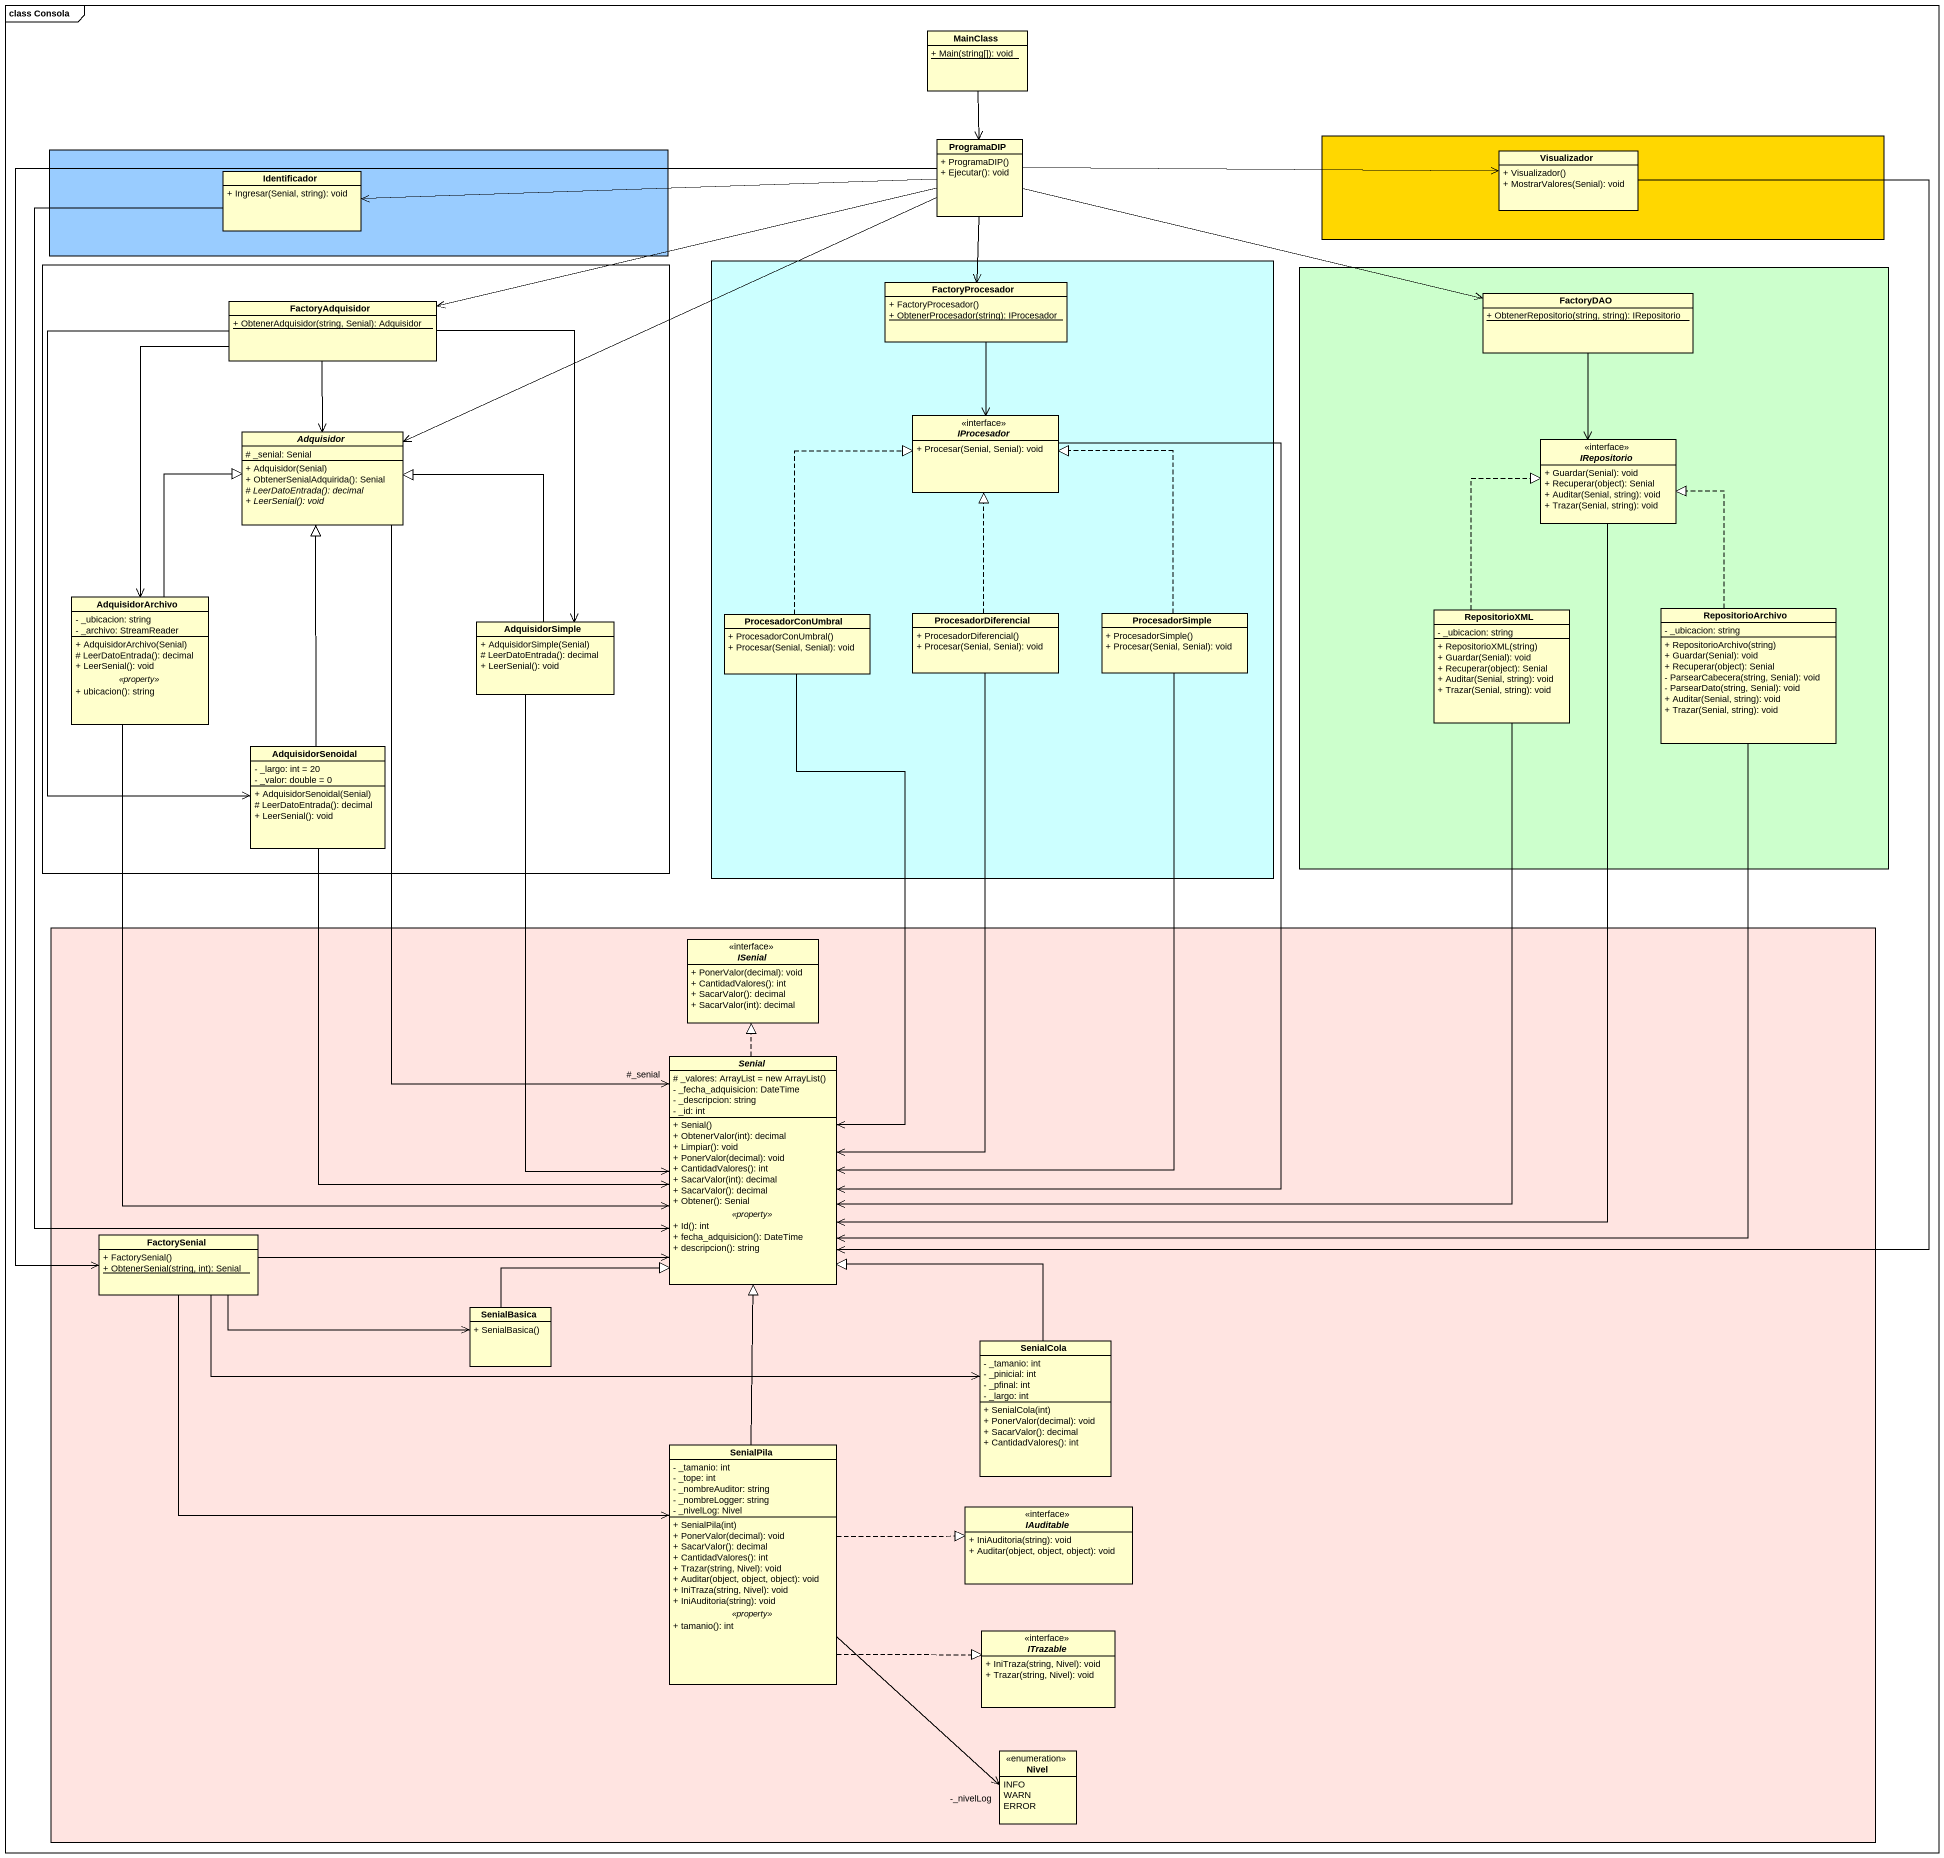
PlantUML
@startuml
mainframe class Consola
hide circle
hide empty members
skinparam classAttributeIconSize 0
class MainClass {
  {static} + Main(string[]): void
}
rectangle " " as rectangle1 #FFD700 {
  class Visualizador {
    + Visualizador()
    + MostrarValores(Senial): void
  }
}
rectangle " " as rectangle2 #99CCFF {
  class Identificador {
    + Ingresar(Senial, string): void
  }
}
class ProgramaDIP {
  + ProgramaDIP()
  + Ejecutar(): void
}
rectangle " " as rectangle3 {
  class FactoryAdquisidor {
    {static} + ObtenerAdquisidor(string, Senial): Adquisidor
  }
  abstract class Adquisidor {
    # _senial: Senial
    + Adquisidor(Senial)
    + ObtenerSenialAdquirida(): Senial
    {abstract} # LeerDatoEntrada(): decimal
    {abstract} + LeerSenial(): void
  }
  class AdquisidorArchivo {
    - _ubicacion: string
    - _archivo: StreamReader
    --
    + AdquisidorArchivo(Senial)
    # LeerDatoEntrada(): decimal
    + LeerSenial(): void
    .. <<property>> ..
    + ubicacion(): string
  }
  class AdquisidorSimple {
    + AdquisidorSimple(Senial)
    # LeerDatoEntrada(): decimal
    + LeerSenial(): void
  }
  class AdquisidorSenoidal {
    - _largo: int = 20
    - _valor: double = 0
    + AdquisidorSenoidal(Senial)
    # LeerDatoEntrada(): decimal
    + LeerSenial(): void
  }
}
rectangle " " as rectangle4 #CCFFFF {
  class FactoryProcesador {
    + FactoryProcesador()
    {static} + ObtenerProcesador(string): IProcesador
  }
  interface IProcesador {
    + Procesar(Senial, Senial): void
  }
  class ProcesadorConUmbral {
    + ProcesadorConUmbral()
    + Procesar(Senial, Senial): void
  }
  class ProcesadorDiferencial {
    + ProcesadorDiferencial()
    + Procesar(Senial, Senial): void
  }
  class ProcesadorSimple {
    + ProcesadorSimple()
    + Procesar(Senial, Senial): void
  }
}
rectangle " " as rectangle5 #CCFFCC {
  class FactoryDAO {
    {static} + ObtenerRepositorio(string, string): IRepositorio
  }
  interface IRepositorio {
    + Guardar(Senial): void
    + Recuperar(object): Senial
    + Auditar(Senial, string): void
    + Trazar(Senial, string): void
  }
  class RepositorioXML {
    - _ubicacion: string
    + RepositorioXML(string)
    + Guardar(Senial): void
    + Recuperar(object): Senial
    + Auditar(Senial, string): void
    + Trazar(Senial, string): void
  }
  class RepositorioArchivo {
    - _ubicacion: string
    + RepositorioArchivo(string)
    + Guardar(Senial): void
    + Recuperar(object): Senial
    - ParsearCabecera(string, Senial): void
    - ParsearDato(string, Senial): void
    + Auditar(Senial, string): void
    + Trazar(Senial, string): void
  }
}
rectangle " " as rectangle6 #FFE4E1 {
  interface ISenial {
    + PonerValor(decimal): void
    + CantidadValores(): int
    + SacarValor(): decimal
    + SacarValor(int): decimal
  }
  abstract class Senial {
    {field} # _valores: ArrayList = new ArrayList()
    - _fecha_adquisicion: DateTime
    - _descripcion: string
    - _id: int
    --
    + Senial()
    + ObtenerValor(int): decimal
    + Limpiar(): void
    + PonerValor(decimal): void
    + CantidadValores(): int
    + SacarValor(int): decimal
    + SacarValor(): decimal
    + Obtener(): Senial
    .. <<property>> ..
    + Id(): int
    + fecha_adquisicion(): DateTime
    + descripcion(): string
  }
  class FactorySenial {
    + FactorySenial()
    {static} + ObtenerSenial(string, int): Senial
  }
  class SenialBasica {
    + SenialBasica()
  }
  class SenialCola {
    - _tamanio: int
    - _pinicial: int
    - _pfinal: int
    - _largo: int
    + SenialCola(int)
    + PonerValor(decimal): void
    + SacarValor(): decimal
    + CantidadValores(): int
  }
  class SenialPila {
    - _tamanio: int
    - _tope: int
    - _nombreAuditor: string
    - _nombreLogger: string
    - _nivelLog: Nivel
    --
    + SenialPila(int)
    + PonerValor(decimal): void
    + SacarValor(): decimal
    + CantidadValores(): int
    + Trazar(string, Nivel): void
    + Auditar(object, object, object): void
    + IniTraza(string, Nivel): void
    + IniAuditoria(string): void
    .. <<property>> ..
    + tamanio(): int
  }
  interface IAuditable {
    + IniAuditoria(string): void
    + Auditar(object, object, object): void
  }
  interface ITrazable {
    + IniTraza(string, Nivel): void
    + Trazar(string, Nivel): void
  }
  enum Nivel {
    INFO
    WARN
    ERROR
  }
}
MainClass --> ProgramaDIP
Identificador --> Senial
ProgramaDIP -left-> Identificador
ProgramaDIP -right-> Visualizador
ProgramaDIP --> FactoryProcesador
ProgramaDIP -left-> FactoryAdquisidor
ProgramaDIP -right-> FactoryDAO
ProgramaDIP -left-> Adquisidor
ProgramaDIP --> FactorySenial
Visualizador --> Senial
FactoryProcesador --> IProcesador
FactoryAdquisidor --> Adquisidor
FactoryAdquisidor --> AdquisidorArchivo
FactoryAdquisidor --> AdquisidorSimple
FactoryAdquisidor --> AdquisidorSenoidal
FactoryDAO --> IRepositorio
Adquisidor --> "#_senial" Senial
IProcesador --> Senial
IRepositorio --> Senial
AdquisidorArchivo -up-|> Adquisidor
AdquisidorArchivo --> Senial
AdquisidorSimple -up-|> Adquisidor
AdquisidorSimple --> Senial
ProcesadorConUmbral .up.|> IProcesador
ProcesadorConUmbral --> Senial
ProcesadorDiferencial .up.|> IProcesador
ProcesadorDiferencial --> Senial
ProcesadorSimple .up.|> IProcesador
ProcesadorSimple --> Senial
RepositorioXML .up.|> IRepositorio
RepositorioXML --> Senial
RepositorioArchivo .up.|> IRepositorio
RepositorioArchivo -left-> Senial
AdquisidorSenoidal -up-|> Adquisidor
AdquisidorSenoidal --> Senial
Senial .up.|> ISenial
FactorySenial -right-> Senial
FactorySenial -right-> SenialBasica
FactorySenial -right-> SenialCola
FactorySenial -right-> SenialPila
SenialBasica -up-|> Senial
SenialCola -up-|> Senial
SenialPila -up-|> Senial
SenialPila .right.|> IAuditable
SenialPila .right.|> ITrazable
SenialPila --> "-_nivelLog" Nivel
@enduml
